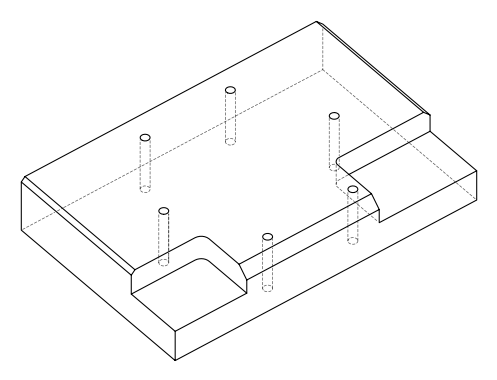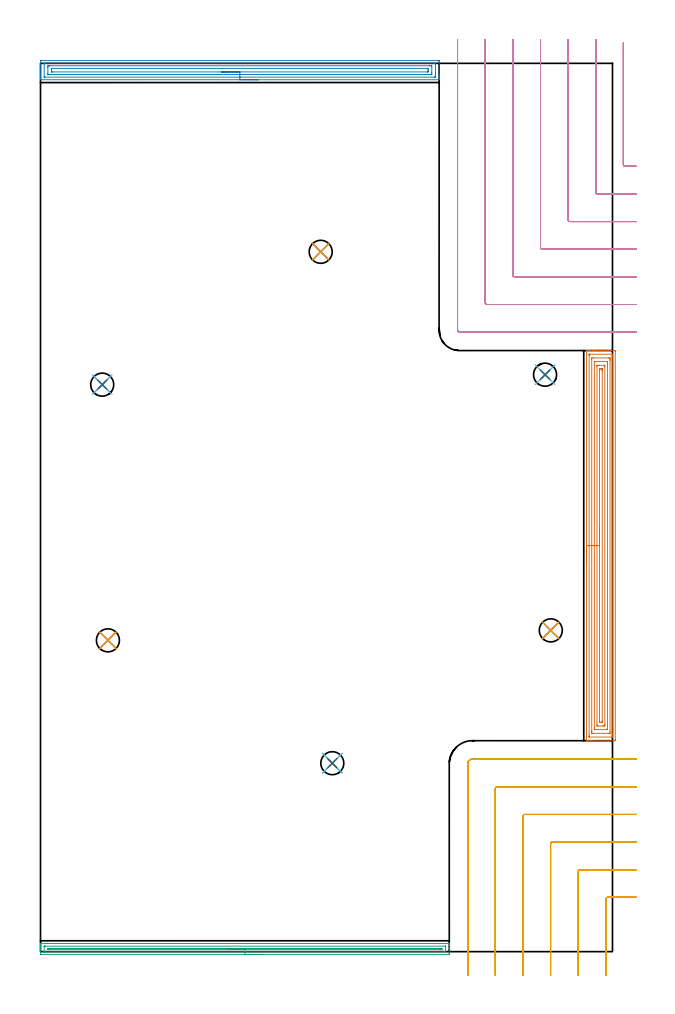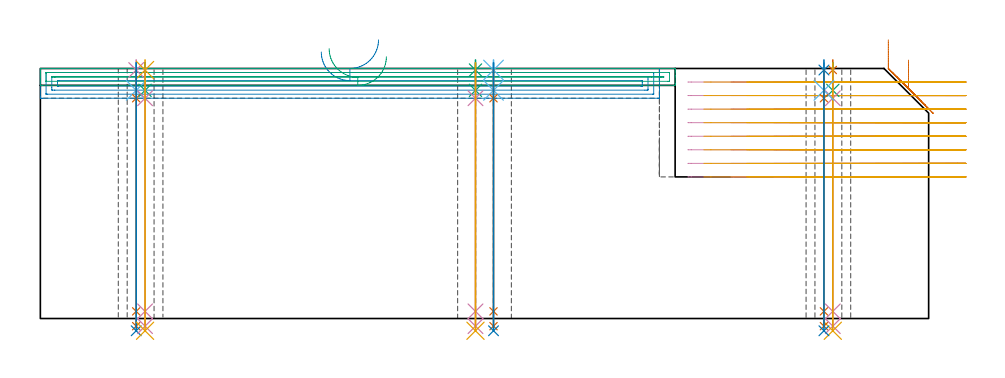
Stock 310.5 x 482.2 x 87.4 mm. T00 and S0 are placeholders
(PLAN: 29 operations, 20 tool changes, 62.7 min)
(1 AREA_MILL | FG_CHAMFER_SURFACE | UGT0205_001 | 10.43 min | 27552 mm3)
(2 AREA_MILL_1 | FG_CHAMFER_SURFACE_1 | UGT0205_001 | 7.16 min | 12027 mm3)
(3 AREA_MILL_2 | FG_CHAMFER_SURFACE_2 | UGT0205_001 | 5.48 min | 3923 mm3)
(4 MILL_CORNER_NOTCH_RECTANGULAR | CORNER_NOTCH_RECTANGULAR | UGT0201_094 | Follow Part, ap 5, ae 75% | 20.23 min | 553836 mm3)
(5 MILL_CORNER_NOTCH_RECTANGULAR_1 | CORNER_NOTCH_RECTANGULAR_1 | UGT0201_094 | Follow Part, ap 5, ae 75% | 14.17 min | 382288 mm3)
(6 SPOT_DRILL | STEP1HOLE | NXT0321_9005460120000 | 0.03 min | 8 mm3)
(7 SPOT_DRILL_1 | STEP1HOLE_1 | NXT0321_9005460120000 | 0.03 min | 7 mm3)
(8 SPOT_DRILL_2 | STEP1HOLE_2 | NXT0321_9005460120000 | 0.03 min | 37 mm3)
(9 SPOT_DRILL_3 | STEP1HOLE_3 | NXT0321_9005460120000 | 0.03 min | 28 mm3)
(10 SPOT_DRILL_4 | STEP1HOLE_4 | NXT0321_9005460120000 | 0.03 min | 14 mm3)
(11 SPOT_DRILL_5 | STEP1HOLE_5 | NXT0321_9005460120000 | 0.03 min | 9 mm3)
(12 DRILL_BLIND_HOLE_INTO_CENTER | STEP1HOLE | NXT0301_022 | 0.04 min | 115 mm3)
(13 GUN_DRILL_THROUGH_HOLE | STEP1HOLE | UGT0307_001 | 0.42 min | 1592 mm3)
(14 SPADE_DRILL_TO_ENLARGE_THROUGH_HOLE | STEP1HOLE | UGT0306_003 | 0.38 min | 8968 mm3)
(15 DRILL_BLIND_HOLE_INTO_CENTER_1 | STEP1HOLE_1 | NXT0301_022 | 0.04 min | 119 mm3)
(16 GUN_DRILL_THROUGH_HOLE_1 | STEP1HOLE_1 | UGT0307_001 | 0.42 min | 1563 mm3)
(17 SPADE_DRILL_TO_ENLARGE_THROUGH_HOLE_1 | STEP1HOLE_1 | UGT0306_003 | 0.38 min | 9006 mm3)
(18 DRILL_BLIND_HOLE_INTO_CENTER_2 | STEP1HOLE_2 | NXT0301_022 | 0.04 min | 121 mm3)
(19 GUN_DRILL_THROUGH_HOLE_2 | STEP1HOLE_2 | UGT0307_001 | 0.42 min | 1559 mm3)
(20 SPADE_DRILL_TO_ENLARGE_THROUGH_HOLE_2 | STEP1HOLE_2 | UGT0306_003 | 0.38 min | 8983 mm3)
(21 DRILL_BLIND_HOLE_INTO_CENTER_3 | STEP1HOLE_3 | NXT0301_022 | 0.04 min | 134 mm3)
(22 GUN_DRILL_THROUGH_HOLE_3 | STEP1HOLE_3 | UGT0307_001 | 0.42 min | 1549 mm3)
(23 SPADE_DRILL_TO_ENLARGE_THROUGH_HOLE_3 | STEP1HOLE_3 | UGT0306_003 | 0.38 min | 8992 mm3)
(24 DRILL_BLIND_HOLE_INTO_CENTER_4 | STEP1HOLE_4 | NXT0301_022 | 0.04 min | 135 mm3)
(25 GUN_DRILL_THROUGH_HOLE_4 | STEP1HOLE_4 | UGT0307_001 | 0.42 min | 1547 mm3)
(26 SPADE_DRILL_TO_ENLARGE_THROUGH_HOLE_4 | STEP1HOLE_4 | UGT0306_003 | 0.38 min | 8989 mm3)
(27 DRILL_BLIND_HOLE_INTO_CENTER_5 | STEP1HOLE_5 | NXT0301_022 | 0.04 min | 141 mm3)
(28 GUN_DRILL_THROUGH_HOLE_5 | STEP1HOLE_5 | UGT0307_001 | 0.42 min | 1539 mm3)
(29 SPADE_DRILL_TO_ENLARGE_THROUGH_HOLE_5 | STEP1HOLE_5 | UGT0306_003 | 0.38 min | 8991 mm3)
(TOOL UGT0205_001 | Chamfer Mill 20 x 3 x 45 deg. | D20 FL50 Z2)
(TOOL UGT0201_094 | End mill 20 mm | D20 FL38 Z4)
(TOOL NXT0321_9005460120000 | NC Spot Drill, 142deg, 12mm, Carbide, Uncoated | D12 PA142 FL30 Z2)
(TOOL NXT0301_022 | Carbide Drill 5.1mm [860.1-0510-015A1-MM 2214] | D5.1 PA140 FL28 Z2)
(TOOL UGT0307_001 | Gun Drill 5 mm | D5 PA130 FL24 Z1)
(TOOL UGT0306_003 | Spade Drill 12.5mm | D12.5 PA132 FL10 Z2)
(OP 1 AREA_MILL)
G17 G21 G94 G90
T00 M6
G54
G17 G0 G90 X296.4 Y210.4 S1061 M3
G43 Z97.4 H0
G94 G1 Y210.438 Z96.528 F250.
Y210.552 Z95.663
Y210.741 Z94.812
Y211.003 Z93.98
Y211.337 Z93.174
Y211.74 Z92.4
Y212.209 Z91.664
Y212.74 Z90.972
Y213.329 Z90.329
Y213.972 Z89.739
Y214.664 Z89.208
Y215.4 Z88.74
Y216.174 Z88.337
Y216.98 Z88.003
Y217.812 Z87.741
Y218.664 Z87.552
Y219.528 Z87.438
Y220.4 Z87.4
Y326.142
X296.402 Y326.29 Z87.388
X296.525 Y326.297 Z87.267
X296.656 Y326.3 Z87.143
X297.018 Z86.781
X297.637 Z86.158
X299.696 Z84.101
X300.262 Z83.533
X300.854 Z82.941
X311.638 Z72.159
X311.925 Y326.296 Z71.872
X311.992 Y326.29 Z71.805
X311.999 Y326.221 Z71.799
X312. Y325.696 Z71.8
Y115.104
X311.994 Y114.575 Z71.804
X311.992 Y114.51 Z71.806
X311.921 Y114.5 Z71.876
X300.262 Z83.533
X298.821 Z84.975
X297.637 Z86.158
X296.656 Z87.143
X296.527 Y114.501 Z87.265
X296.461 Y114.505 Z87.33
X296.402 Y114.51 Z87.388
X296.4 Y114.658 Z87.4
Y220.4
X297.814 Z85.986
Y323.731
X297.815 Y323.911 Z85.985
X297.82 Y324.266 Z85.98
X297.821 Y324.282 Z85.979
X297.836 Y324.29 Z85.964
X297.903 Y324.295 Z85.897
X298.004 Y324.298 Z85.796
X298.131 Y324.3 Z85.669
X298.512 Z85.288
X310.383 Y324.299 Z73.417
X310.531 Y324.296 Z73.269
X310.558 Y324.292 Z73.242
X310.579 Y324.287 Z73.221
X310.58 Y324.254 Z73.22
X310.584 Y324.094 Z73.216
X310.585 Y323.911 Z73.215
X310.586 Y323.2 Z73.214
Y117.069
X310.585 Y116.889 Z73.215
X310.58 Y116.534 Z73.22
X310.579 Y116.518 Z73.221
X310.564 Y116.51 Z73.236
X310.497 Y116.505 Z73.303
X310.396 Y116.502 Z73.404
X310.269 Y116.5 Z73.531
X309.888 Z73.912
X298.017 Y116.501 Z85.783
X297.869 Y116.505 Z85.931
X297.842 Y116.508 Z85.958
X297.821 Y116.513 Z85.979
X297.82 Y116.546 Z85.98
X297.816 Y116.706 Z85.984
X297.815 Y116.889 Z85.985
X297.814 Y117.6 Z85.986
Y220.4
X299.228 Z84.572
X299.229 Y321.396 Z84.571
X299.234 Y322.127 Z84.566
X299.235 Y322.281 Z84.565
X299.387 Y322.29 Z84.413
X300.093 Y322.299 Z83.707
X308.138 Y322.3 Z75.662
X308.846 Y322.297 Z74.954
X309.013 Y322.29 Z74.787
X309.165 Y322.279 Z74.635
X309.168 Y322.127 Z74.632
X309.17 Y321.967 Z74.63
X309.171 Y321.234 Z74.629
X309.172 Y321.073 Z74.628
X309.171 Y119.404 Z74.629
X309.166 Y118.673 Z74.634
X309.165 Y118.519 Z74.635
X309.013 Y118.51 Z74.787
X308.307 Y118.501 Z75.493
X300.262 Y118.5 Z83.538
X299.554 Y118.503 Z84.246
X299.387 Y118.51 Z84.413
X299.235 Y118.521 Z84.565
X299.232 Y118.673 Z84.568
X299.23 Y118.834 Z84.57
X299.229 Y119.566 Z84.571
X299.228 Y119.727 Z84.572
Y220.4
X300.643 Z83.157
Y319.954
X300.645 Y320.122 Z83.155
X300.648 Y320.256 Z83.152
X300.65 Y320.29 Z83.15
X300.669 Y320.293 Z83.131
X300.72 Y320.296 Z83.08
X301.137 Y320.3 Z82.663
X301.179 Z82.621
X307.304 Z76.496
X307.674 Y320.29 Z76.126
X307.751 Y320.282 Z76.049
X307.754 Y320.228 Z76.046
X307.755 Y320.171 Z76.045
X307.757 Y319.838 Z76.043
Y319.45
Y120.846
X307.755 Y120.678 Z76.045
X307.752 Y120.544 Z76.048
X307.75 Y120.51 Z76.05
X307.731 Y120.507 Z76.069
X307.68 Y120.504 Z76.12
X307.263 Y120.5 Z76.537
X307.221 Z76.579
X301.095 Y120.501 Z82.705
X300.726 Y120.51 Z83.074
X300.649 Y120.518 Z83.151
X300.646 Y120.572 Z83.154
X300.645 Y120.629 Z83.155
X300.643 Y120.962 Z83.157
Y121.35
Y220.4
X302.057 Z81.743
Y317.665
X302.061 Y318.088 Z81.739
X302.064 Y318.29 Z81.736
X302.268 Y318.297 Z81.532
X302.887 Y318.3 Z80.913
X303.14 Z80.66
X305.766 Y318.299 Z78.034
X306.232 Y318.29 Z77.568
X306.336 Y318.281 Z77.464
X306.343 Y317.665 Z77.457
Y123.135
X306.339 Y122.712 Z77.461
X306.336 Y122.51 Z77.464
X306.132 Y122.503 Z77.668
X305.513 Y122.501 Z78.287
X305.26 Y122.5 Z78.54
X302.634 Y122.501 Z81.166
X302.168 Y122.51 Z81.632
X302.064 Y122.519 Z81.736
X302.057 Y123.135 Z81.743
Y220.4
X303.471 Z80.329
Y315.285
X303.472 Y315.88 Z80.328
X303.475 Y316.174 Z80.325
X303.478 Y316.274 Z80.322
X303.484 Y316.291 Z80.316
X303.506 Y316.294 Z80.294
X303.557 Y316.297 Z80.243
X303.762 Y316.299 Z80.038
X304.226 Y316.3 Z79.574
X304.638 Y316.299 Z79.162
X304.775 Y316.297 Z79.025
X304.884 Y316.293 Z78.916
X304.914 Y316.291 Z78.886
X304.922 Y316.26 Z78.878
X304.924 Y316.177 Z78.876
X304.927 Y315.88 Z78.873
X304.929 Y315.584 Z78.871
Y314.988
Y125.515
X304.928 Y124.92 Z78.872
X304.925 Y124.626 Z78.875
X304.922 Y124.526 Z78.878
X304.916 Y124.509 Z78.884
X304.894 Y124.506 Z78.906
X304.843 Y124.503 Z78.957
X304.638 Y124.501 Z79.162
X304.174 Y124.5 Z79.626
X303.762 Y124.501 Z80.038
X303.625 Y124.503 Z80.175
X303.516 Y124.507 Z80.284
X303.486 Y124.51 Z80.314
X303.478 Y124.54 Z80.322
X303.476 Y124.623 Z80.324
X303.473 Y124.92 Z80.327
X303.471 Y125.217 Z80.329
Y125.812
Y220.4
Y221.272 Z80.367
Y222.137 Z80.481
Y222.988 Z80.67
Y223.82 Z80.932
Y224.626 Z81.266
Y225.4 Z81.669
Y226.136 Z82.137
Y226.828 Z82.669
Y227.471 Z83.258
Y228.06 Z83.901
Y228.592 Z84.593
Y229.06 Z85.329
Y229.463 Z86.103
Y229.797 Z86.909
Y230.059 Z87.741
Y230.248 Z88.592
Y230.362 Z89.457
Y230.4 Z90.329
G0 Z97.4
M5
M2
(OP 2 AREA_MILL_1)
G17 G21 G94 G90
T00 M6
G54
G17 G0 G90 X118.2 Y473.3 S1061 M3
G43 Z97.4 H0
G94 G1 X118.162 Z96.528 F250.
X118.048 Z95.663
X117.859 Z94.812
X117.597 Z93.98
X117.263 Z93.174
X116.86 Z92.4
X116.392 Z91.664
X115.86 Z90.972
X115.271 Z90.329
X114.628 Z89.74
X113.936 Z89.208
X113.2 Z88.74
X112.426 Z88.337
X111.62 Z88.003
X110.788 Z87.741
X109.937 Z87.552
X109.072 Z87.438
X108.2 Z87.4
X0.165
X0.01 Y473.302 Z87.388
X0.002 Y473.438 Z87.254
X0. Y473.58 Z87.119
Y473.91 Z86.789
Y474.556 Z86.138
Y475.756 Z84.941
Y476.309 Z84.385
Y483.043 Z77.654
X0.003 Y483.32 Z77.377
X0.01 Y483.693 Z77.005
X0.227 Y483.697 Z77.001
X0.611 Y483.7 Z77.
X215.789 Y483.699 Z77.001
X216.173 Y483.697 Z77.002
X216.39 Y483.692 Z77.005
X216.395 Y483.32 Z77.377
X216.4 Y482.72 Z77.977
Y476.309 Z84.385
Y475.756 Z84.941
Y475.433 Z85.263
Y474.88 Z85.816
Y474.556 Z86.138
Y473.91 Z86.789
Y473.58 Z87.119
X216.398 Y473.438 Z87.254
X216.39 Y473.302 Z87.388
X216.235 Y473.3 Z87.4
X108.2
Y474.714 Z85.986
X2.397
X2.235 Y474.715 Z85.985
X2.048 Y474.719 Z85.981
X2.01 Y474.721 Z85.979
X2.005 Y474.748 Z85.952
X2.002 Y474.777 Z85.923
X2. Y474.946 Z85.754
X2.001 Y482.087 Z78.613
X2.004 Y482.19 Z78.51
X2.01 Y482.259 Z78.441
X2.016 Y482.28 Z78.42
X2.032 Y482.281 Z78.419
X2.397 Y482.285 Z78.415
X2.558 Y482.286 Z78.414
X214.003 Z78.415
X214.165 Y482.285
X214.352 Y482.28 Z78.42
X214.39 Y482.279 Z78.421
X214.395 Y482.252 Z78.448
X214.398 Y482.223 Z78.477
X214.4 Y482.054 Z78.646
X214.399 Y474.914 Z85.786
X214.396 Y474.81 Z85.89
X214.39 Y474.742 Z85.958
X214.384 Y474.72 Z85.98
X214.368 Y474.719 Z85.981
X214.003 Y474.715 Z85.985
X213.842 Y474.714 Z85.986
X108.2
Y476.128 Z84.572
X5.075
X4.366 Y476.129 Z84.571
X4.182 Y476.132 Z84.568
X4.01 Y476.137 Z84.563
X4.004 Y476.309 Z84.391
X4.001 Y476.488 Z84.212
X4. Y479.994 Z80.706
X4.004 Y480.691 Z80.009
X4.007 Y480.863 Z79.837
X4.182 Y480.866 Z79.834
X4.892 Y480.871 Z79.829
X5.075 Y480.872 Z79.828
X211.325
X212.034 Y480.871 Z79.829
X212.218 Y480.868 Z79.832
X212.39 Y480.863 Z79.837
X212.396 Y480.691 Z80.009
X212.399 Y480.512 Z80.188
X212.4 Y477.007 Z83.693
X212.395 Y476.309 Z84.391
X212.393 Y476.137 Z84.563
X212.218 Y476.134 Z84.566
X211.508 Y476.129 Z84.571
X211.325 Y476.128 Z84.572
X108.2
Y477.543 Z83.157
X6.497
X6.135 Y477.544 Z83.156
X6.07 Y477.546 Z83.154
X6.01 Y477.551 Z83.149
X6.006 Y477.642 Z83.058
X6. Y478.031 Z82.669
Y478.907 Z81.793
X6.001 Y478.938 Z81.762
X6.01 Y479.36 Z81.34
X6.024 Y479.451 Z81.249
X6.156 Y479.454 Z81.246
X6.333 Y479.457 Z81.243
X209.903
X210.265 Y479.456 Z81.244
X210.33 Y479.453 Z81.247
X210.39 Y479.449 Z81.251
X210.394 Y479.358 Z81.342
X210.4 Y478.97 Z81.73
Y478.093 Z82.607
X210.399 Y478.062 Z82.638
X210.39 Y477.64 Z83.06
X210.376 Y477.549 Z83.151
X210.244 Y477.546 Z83.154
X210.067 Y477.543 Z83.157
X108.2
X107.328 Z83.195
X106.464 Z83.309
X105.612 Z83.498
X104.78 Z83.76
X103.974 Z84.094
X103.2 Z84.497
X102.464 Z84.966
X101.772 Z85.497
X101.129 Z86.086
X100.54 Z86.729
X100.009 Z87.422
X99.54 Z88.157
X99.137 Z88.931
X98.803 Z89.737
X98.541 Z90.569
X98.352 Z91.421
X98.238 Z92.286
X98.2 Z93.157
G0 Z97.4
M5
M2
(OP 3 AREA_MILL_2)
G17 G21 G94 G90
T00 M6
G54
G17 G0 G90 X120.95 Y-1.5 S1061 M3
G43 Z97.4 H0
Z91.5
G94 G1 X120.912 Z90.628 F250.
X120.798 Z89.764
X120.609 Z88.912
X120.347 Z88.08
X120.013 Z87.274
X119.61 Z86.5
X119.142 Z85.764
X118.61 Z85.072
X118.021 Z84.429
X117.378 Z83.84
X116.686 Z83.308
X115.95 Z82.84
X115.176 Z82.437
X114.37 Z82.103
X113.538 Z81.841
X112.687 Z81.652
X111.822 Z81.538
X110.95 Z81.5
X0.618
X0.282 Y-1.498
X0.01 Y-1.493 Z81.504
X0. Y-1.169 Z81.828
Y1.45 Z84.444
Y1.987 Z84.984
Y2.323 Z85.319
Y2.86 Z85.856
Y3.196 Z86.19
Y3.867 Z86.866
Y4.145 Z87.145
X0.002 Y4.274 Z87.266
X0.01 Y4.405 Z87.395
X0.168 Y4.4 Z87.4
X221.728
X221.89 Y4.397 Z87.388
X221.898 Y4.274 Z87.266
X221.9 Y4.145 Z87.145
Y3.867 Z86.866
Y3.196 Z86.19
Y1.987 Z84.984
Y1.45 Z84.444
Y-0.9 Z82.096
X221.897 Y-1.169 Z81.828
X221.89 Y-1.493 Z81.504
X221.619 Y-1.498 Z81.5
X221.282 Y-1.5
X110.95
Y-0.086 Z82.914
X2.19 Y-0.085 Z82.915
X2.053 Y-0.084 Z82.916
X2.02 Y-0.082 Z82.918
X2.011 Y-0.079 Z82.921
X2.007 Y-0.072 Z82.928
X2.003 Y-0.042 Z82.958
X2. Y0.1 Z83.1
X2.001 Y2.718 Z85.718
X2.003 Y2.851 Z85.851
X2.009 Y2.955 Z85.955
X2.012 Y2.98 Z85.98
X2.025 Y2.981 Z85.981
X2.066 Y2.983 Z85.983
X2.405 Y2.985 Z85.985
X2.62 Y2.986 Z85.986
X219.71 Y2.985 Z85.985
X219.847 Y2.984 Z85.984
X219.88 Y2.982 Z85.982
X219.889 Y2.979 Z85.979
X219.893 Y2.972 Z85.972
X219.897 Y2.942 Z85.942
X219.9 Y2.8 Z85.8
Y0.182 Z83.182
X219.897 Y0.049 Z83.049
X219.891 Y-0.056 Z82.944
X219.888 Y-0.08 Z82.92
X219.875 Y-0.081 Z82.919
X219.834 Y-0.083 Z82.917
X219.495 Y-0.085 Z82.915
X219.28 Y-0.086 Z82.914
X110.95
Y1.328 Z84.328
X5.085
X4.315 Y1.33 Z84.33
X4.192 Y1.332 Z84.332
X4.069 Y1.335 Z84.335
X4.009 Y1.343 Z84.343
X4.006 Y1.388 Z84.388
X4.004 Y1.45 Z84.45
X4.008 Y1.543 Z84.543
X4.01 Y1.562 Z84.562
X4.028 Y1.565 Z84.565
X4.07 Y1.569 Z84.569
X4.192 Y1.57 Z84.57
X4.961 Y1.571 Z84.571
X8.271
X216.815
X217.585 Y1.57 Z84.57
X217.708 Y1.568 Z84.568
X217.831 Y1.564 Z84.564
X217.891 Y1.557 Z84.557
X217.894 Y1.512 Z84.512
X217.896 Y1.45 Z84.45
X217.892 Y1.357 Z84.357
X217.89 Y1.338 Z84.338
X217.872 Y1.335 Z84.335
X217.83 Y1.331 Z84.331
X217.708 Y1.33 Z84.33
X216.939 Y1.328 Z84.328
X213.627
X110.95
X110.078 Z84.367
X109.214 Z84.48
X108.362 Z84.669
X107.53 Z84.932
X106.724 Z85.265
X105.95 Z85.668
X105.214 Z86.137
X104.522 Z86.668
X103.879 Z87.257
X103.29 Z87.901
X102.759 Z88.593
X102.29 Z89.328
X101.887 Z90.102
X101.553 Z90.908
X101.291 Z91.74
X101.102 Z92.592
X100.988 Z93.457
X100.95 Z94.328
G0 Z97.4
M5
M2
(OP 4 MILL_CORNER_NOTCH_RECTANGULAR)
G17 G21 G94 G90
T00 M6
G54
G17 G0 G90 X316.4 Y493.274 S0 M3
G43 Z97.4 H0
Z82.662
G94 G1 Y490.274 F250.
Y427.293 F500.
G3 X317.393 Y426.3 R1.
G1 X320.5
X323.5 F250.
G0 Z97.4
X301.4 Y495.2
Z82.662
G1 Y492.2
Y412.293 F500.
G3 X302.393 Y411.3 R1.
G1 X320.5
X323.5 F250.
G0 Z97.4
X286.4 Y495.2
Z82.662
G1 Y492.2
Y397.294 F500.
G3 X287.394 Y396.3 R1.
G1 X320.5
X323.5 F250.
G0 Z97.4
X271.4 Y495.2
Z82.662
G1 Y492.2
Y382.294 F500.
G3 X272.394 Y381.3 R1.
G1 X320.5
X323.5 F250.
G0 Z97.4
X256.4 Y495.2
Z82.662
G1 Y492.2
Y367.294 F500.
G3 X257.394 Y366.3 R1.
G1 X320.5
X323.5 F250.
G0 Z97.4
X241.4 Y495.2
Z82.662
G1 Y492.2
Y352.295 F500.
G3 X242.395 Y351.3 R1.
G1 X320.5
X323.5 F250.
G0 Z97.4
X226.4 Y495.2
Z82.662
G1 Y492.2
Y337.4 F500.
G3 X227.5 Y336.3 R1.1
G1 X320.5
X323.5 F250.
G0 Z97.4
X316.4 Y493.274
Z77.925
G1 Y490.274
Y427.293 F500.
G3 X317.393 Y426.3 R1.
G1 X320.5
X323.5 F250.
G0 Z97.4
X301.4 Y495.2
Z77.925
G1 Y492.2
Y412.293 F500.
G3 X302.393 Y411.3 R1.
G1 X320.5
X323.5 F250.
G0 Z97.4
X286.4 Y495.2
Z77.925
G1 Y492.2
Y397.294 F500.
G3 X287.394 Y396.3 R1.
G1 X320.5
X323.5 F250.
G0 Z97.4
X271.4 Y495.2
Z77.925
G1 Y492.2
Y382.294 F500.
G3 X272.394 Y381.3 R1.
G1 X320.5
X323.5 F250.
G0 Z97.4
X256.4 Y495.2
Z77.925
G1 Y492.2
Y367.294 F500.
G3 X257.394 Y366.3 R1.
G1 X320.5
X323.5 F250.
G0 Z97.4
X241.4 Y495.2
Z77.925
G1 Y492.2
Y352.295 F500.
G3 X242.395 Y351.3 R1.
G1 X320.5
X323.5 F250.
G0 Z97.4
X226.4 Y495.2
Z77.925
G1 Y492.2
Y337.4 F500.
G3 X227.5 Y336.3 R1.1
G1 X320.5
X323.5 F250.
G0 Z97.4
X316.4 Y493.274
Z73.187
G1 Y490.274
Y427.293 F500.
G3 X317.393 Y426.3 R1.
G1 X320.5
X323.5 F250.
G0 Z97.4
X301.4 Y495.2
Z73.187
G1 Y492.2
Y412.293 F500.
G3 X302.393 Y411.3 R1.
G1 X320.5
X323.5 F250.
G0 Z97.4
X286.4 Y495.2
Z73.187
G1 Y492.2
Y397.294 F500.
G3 X287.394 Y396.3 R1.
G1 X320.5
X323.5 F250.
G0 Z97.4
X271.4 Y495.2
Z73.187
G1 Y492.2
Y382.294 F500.
G3 X272.394 Y381.3 R1.
G1 X320.5
X323.5 F250.
G0 Z97.4
X256.4 Y495.2
Z73.187
G1 Y492.2
Y367.294 F500.
G3 X257.394 Y366.3 R1.
G1 X320.5
X323.5 F250.
G0 Z97.4
X241.4 Y495.2
Z73.187
G1 Y492.2
Y352.295 F500.
G3 X242.395 Y351.3 R1.
G1 X320.5
X323.5 F250.
G0 Z97.4
X226.4 Y495.2
Z73.187
G1 Y492.2
Y337.4 F500.
G3 X227.5 Y336.3 R1.1
G1 X320.5
X323.5 F250.
G0 Z97.4
X316.4 Y493.274
Z68.45
G1 Y490.274
Y427.293 F500.
G3 X317.393 Y426.3 R1.
G1 X320.5
X323.5 F250.
G0 Z97.4
X301.4 Y495.2
Z68.45
G1 Y492.2
Y412.293 F500.
G3 X302.393 Y411.3 R1.
G1 X320.5
X323.5 F250.
G0 Z97.4
X286.4 Y495.2
Z68.45
G1 Y492.2
Y397.294 F500.
G3 X287.394 Y396.3 R1.
G1 X320.5
X323.5 F250.
G0 Z97.4
X271.4 Y495.2
Z68.45
G1 Y492.2
Y382.294 F500.
G3 X272.394 Y381.3 R1.
G1 X320.5
X323.5 F250.
G0 Z97.4
X256.4 Y495.2
Z68.45
G1 Y492.2
Y367.294 F500.
G3 X257.394 Y366.3 R1.
G1 X320.5
X323.5 F250.
G0 Z97.4
X241.4 Y495.2
Z68.45
G1 Y492.2
Y352.295 F500.
G3 X242.395 Y351.3 R1.
G1 X320.5
X323.5 F250.
G0 Z97.4
X226.4 Y495.2
Z68.45
G1 Y492.2
Y337.4 F500.
G3 X227.5 Y336.3 R1.1
G1 X320.5
X323.5 F250.
G0 Z97.4
X316.4 Y493.274
Z63.712
G1 Y490.274
Y427.293 F500.
G3 X317.393 Y426.3 R1.
G1 X320.5
X323.5 F250.
G0 Z97.4
X301.4 Y495.2
Z63.712
G1 Y492.2
Y412.293 F500.
G3 X302.393 Y411.3 R1.
G1 X320.5
X323.5 F250.
G0 Z97.4
X286.4 Y495.2
Z63.712
G1 Y492.2
Y397.294 F500.
G3 X287.394 Y396.3 R1.
G1 X320.5
X323.5 F250.
G0 Z97.4
X271.4 Y495.2
Z63.712
G1 Y492.2
Y382.294 F500.
G3 X272.394 Y381.3 R1.
G1 X320.5
X323.5 F250.
G0 Z97.4
X256.4 Y495.2
Z63.712
G1 Y492.2
Y367.294 F500.
G3 X257.394 Y366.3 R1.
G1 X320.5
X323.5 F250.
G0 Z97.4
X241.4 Y495.2
Z63.712
G1 Y492.2
Y352.295 F500.
G3 X242.395 Y351.3 R1.
G1 X320.5
X323.5 F250.
G0 Z97.4
X226.4 Y495.2
Z63.712
G1 Y492.2
Y337.4 F500.
G3 X227.5 Y336.3 R1.1
G1 X320.5
X323.5 F250.
G0 Z97.4
X316.4 Y493.274
Z58.975
G1 Y490.274
Y427.293 F500.
G3 X317.393 Y426.3 R1.
G1 X320.5
X323.5 F250.
G0 Z97.4
X301.4 Y495.2
Z58.975
G1 Y492.2
Y412.293 F500.
G3 X302.393 Y411.3 R1.
G1 X320.5
X323.5 F250.
G0 Z97.4
X286.4 Y495.2
Z58.975
G1 Y492.2
Y397.294 F500.
G3 X287.394 Y396.3 R1.
G1 X320.5
X323.5 F250.
G0 Z97.4
X271.4 Y495.2
Z58.975
G1 Y492.2
Y382.294 F500.
G3 X272.394 Y381.3 R1.
G1 X320.5
X323.5 F250.
G0 Z97.4
X256.4 Y495.2
Z58.975
G1 Y492.2
Y367.294 F500.
G3 X257.394 Y366.3 R1.
G1 X320.5
X323.5 F250.
G0 Z97.4
X241.4 Y495.2
Z58.975
G1 Y492.2
Y352.295 F500.
G3 X242.395 Y351.3 R1.
G1 X320.5
X323.5 F250.
G0 Z97.4
X226.4 Y495.2
Z58.975
G1 Y492.2
Y337.4 F500.
G3 X227.5 Y336.3 R1.1
G1 X320.5
X323.5 F250.
G0 Z97.4
X316.4 Y493.274
Z54.237
G1 Y490.274
Y427.293 F500.
G3 X317.393 Y426.3 R1.
G1 X320.5
X323.5 F250.
G0 Z97.4
X301.4 Y495.2
Z54.237
G1 Y492.2
Y412.293 F500.
G3 X302.393 Y411.3 R1.
G1 X320.5
X323.5 F250.
G0 Z97.4
X286.4 Y495.2
Z54.237
G1 Y492.2
Y397.294 F500.
G3 X287.394 Y396.3 R1.
G1 X320.5
X323.5 F250.
G0 Z97.4
X271.4 Y495.2
Z54.237
G1 Y492.2
Y382.294 F500.
G3 X272.394 Y381.3 R1.
G1 X320.5
X323.5 F250.
G0 Z97.4
X256.4 Y495.2
Z54.237
G1 Y492.2
Y367.294 F500.
G3 X257.394 Y366.3 R1.
G1 X320.5
X323.5 F250.
G0 Z97.4
X241.4 Y495.2
Z54.237
G1 Y492.2
Y352.295 F500.
G3 X242.395 Y351.3 R1.
G1 X320.5
X323.5 F250.
G0 Z97.4
X226.4 Y495.2
Z54.237
G1 Y492.2
Y337.4 F500.
G3 X227.5 Y336.3 R1.1
G1 X320.5
X323.5 F250.
G0 Z97.4
X316.4 Y493.274
Z49.5
G1 Y490.274
Y427.293 F500.
G3 X317.393 Y426.3 R1.
G1 X320.5
X323.5 F250.
G0 Z97.4
X301.4 Y495.2
Z49.5
G1 Y492.2
Y412.293 F500.
G3 X302.393 Y411.3 R1.
G1 X320.5
X323.5 F250.
G0 Z97.4
X286.4 Y495.2
Z49.5
G1 Y492.2
Y397.294 F500.
G3 X287.394 Y396.3 R1.
G1 X320.5
X323.5 F250.
G0 Z97.4
X271.4 Y495.2
Z49.5
G1 Y492.2
Y382.294 F500.
G3 X272.394 Y381.3 R1.
G1 X320.5
X323.5 F250.
G0 Z97.4
X256.4 Y495.2
Z49.5
G1 Y492.2
Y367.294 F500.
G3 X257.394 Y366.3 R1.
G1 X320.5
X323.5 F250.
G0 Z97.4
X241.4 Y495.2
Z49.5
G1 Y492.2
Y352.295 F500.
G3 X242.395 Y351.3 R1.
G1 X320.5
X323.5 F250.
G0 Z97.4
X226.4 Y495.2
Z49.5
G1 Y492.2
Y337.4 F500.
G3 X227.5 Y336.3 R1.1
G1 X320.5
X323.5 F250.
G0 Z97.4
M5
M2
(OP 5 MILL_CORNER_NOTCH_RECTANGULAR_1)
G17 G21 G94 G90
T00 M6
G54
G17 G0 G90 X323.5 Y29.5 S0 M3
G43 Z97.4 H0
Z82.662
G94 G1 X320.5 F250.
X307.893 F500.
G3 X306.9 Y28.507 R1.
G1 Y-10.
Y-13. F250.
G0 Z97.4
X323.5 Y44.5
Z82.662
G1 X320.5
X292.894 F500.
G3 X291.9 Y43.506 R1.
G1 Y-10.
Y-13. F250.
G0 Z97.4
X323.5 Y59.5
Z82.662
G1 X320.5
X277.894 F500.
G3 X276.9 Y58.506 R1.
G1 Y-10.
Y-13. F250.
G0 Z97.4
X323.5 Y74.5
Z82.662
G1 X320.5
X262.895 F500.
G3 X261.9 Y73.505 R1.
G1 Y-10.
Y-13. F250.
G0 Z97.4
X323.5 Y89.5
Z82.662
G1 X320.5
X247.895 F500.
G3 X246.9 Y88.505 R1.
G1 Y-10.
Y-13. F250.
G0 Z97.4
X323.5 Y104.5
Z82.662
G1 X320.5
X234.4 F500.
G3 X231.9 Y102. R2.5
G1 Y-10.
Y-13. F250.
G0 Z97.4
X323.5 Y29.5
Z77.925
G1 X320.5
X307.893 F500.
G3 X306.9 Y28.507 R1.
G1 Y-10.
Y-13. F250.
G0 Z97.4
X323.5 Y44.5
Z77.925
G1 X320.5
X292.894 F500.
G3 X291.9 Y43.506 R1.
G1 Y-10.
Y-13. F250.
G0 Z97.4
X323.5 Y59.5
Z77.925
G1 X320.5
X277.894 F500.
G3 X276.9 Y58.506 R1.
G1 Y-10.
Y-13. F250.
G0 Z97.4
X323.5 Y74.5
Z77.925
G1 X320.5
X262.895 F500.
G3 X261.9 Y73.505 R1.
G1 Y-10.
Y-13. F250.
G0 Z97.4
X323.5 Y89.5
Z77.925
G1 X320.5
X247.895 F500.
G3 X246.9 Y88.505 R1.
G1 Y-10.
Y-13. F250.
G0 Z97.4
X323.5 Y104.5
Z77.925
G1 X320.5
X234.4 F500.
G3 X231.9 Y102. R2.5
G1 Y-10.
Y-13. F250.
G0 Z97.4
X323.5 Y29.5
Z73.187
G1 X320.5
X307.893 F500.
G3 X306.9 Y28.507 R1.
G1 Y-10.
Y-13. F250.
G0 Z97.4
X323.5 Y44.5
Z73.187
G1 X320.5
X292.894 F500.
G3 X291.9 Y43.506 R1.
G1 Y-10.
Y-13. F250.
G0 Z97.4
X323.5 Y59.5
Z73.187
G1 X320.5
X277.894 F500.
G3 X276.9 Y58.506 R1.
G1 Y-10.
Y-13. F250.
G0 Z97.4
X323.5 Y74.5
Z73.187
G1 X320.5
X262.895 F500.
G3 X261.9 Y73.505 R1.
G1 Y-10.
Y-13. F250.
G0 Z97.4
X323.5 Y89.5
Z73.187
G1 X320.5
X247.895 F500.
G3 X246.9 Y88.505 R1.
G1 Y-10.
Y-13. F250.
G0 Z97.4
X323.5 Y104.5
Z73.187
G1 X320.5
X234.4 F500.
G3 X231.9 Y102. R2.5
G1 Y-10.
Y-13. F250.
G0 Z97.4
X323.5 Y29.5
Z68.45
G1 X320.5
X307.893 F500.
G3 X306.9 Y28.507 R1.
G1 Y-10.
Y-13. F250.
G0 Z97.4
X323.5 Y44.5
Z68.45
G1 X320.5
X292.894 F500.
G3 X291.9 Y43.506 R1.
G1 Y-10.
Y-13. F250.
G0 Z97.4
X323.5 Y59.5
Z68.45
G1 X320.5
X277.894 F500.
G3 X276.9 Y58.506 R1.
G1 Y-10.
Y-13. F250.
G0 Z97.4
X323.5 Y74.5
Z68.45
G1 X320.5
X262.895 F500.
G3 X261.9 Y73.505 R1.
G1 Y-10.
Y-13. F250.
G0 Z97.4
X323.5 Y89.5
Z68.45
G1 X320.5
X247.895 F500.
G3 X246.9 Y88.505 R1.
G1 Y-10.
Y-13. F250.
G0 Z97.4
X323.5 Y104.5
Z68.45
G1 X320.5
X234.4 F500.
G3 X231.9 Y102. R2.5
G1 Y-10.
Y-13. F250.
G0 Z97.4
X323.5 Y29.5
Z63.712
G1 X320.5
X307.893 F500.
G3 X306.9 Y28.507 R1.
G1 Y-10.
Y-13. F250.
G0 Z97.4
X323.5 Y44.5
Z63.712
G1 X320.5
X292.894 F500.
G3 X291.9 Y43.506 R1.
G1 Y-10.
Y-13. F250.
G0 Z97.4
X323.5 Y59.5
Z63.712
G1 X320.5
X277.894 F500.
G3 X276.9 Y58.506 R1.
G1 Y-10.
Y-13. F250.
G0 Z97.4
X323.5 Y74.5
Z63.712
G1 X320.5
X262.895 F500.
G3 X261.9 Y73.505 R1.
G1 Y-10.
Y-13. F250.
G0 Z97.4
X323.5 Y89.5
Z63.712
G1 X320.5
X247.895 F500.
G3 X246.9 Y88.505 R1.
G1 Y-10.
Y-13. F250.
G0 Z97.4
X323.5 Y104.5
Z63.712
G1 X320.5
X234.4 F500.
G3 X231.9 Y102. R2.5
G1 Y-10.
Y-13. F250.
G0 Z97.4
X323.5 Y29.5
Z58.975
G1 X320.5
X307.893 F500.
G3 X306.9 Y28.507 R1.
G1 Y-10.
Y-13. F250.
G0 Z97.4
X323.5 Y44.5
Z58.975
G1 X320.5
X292.894 F500.
G3 X291.9 Y43.506 R1.
G1 Y-10.
Y-13. F250.
G0 Z97.4
X323.5 Y59.5
Z58.975
G1 X320.5
X277.894 F500.
G3 X276.9 Y58.506 R1.
G1 Y-10.
Y-13. F250.
G0 Z97.4
X323.5 Y74.5
Z58.975
G1 X320.5
X262.895 F500.
G3 X261.9 Y73.505 R1.
G1 Y-10.
Y-13. F250.
G0 Z97.4
X323.5 Y89.5
Z58.975
G1 X320.5
X247.895 F500.
G3 X246.9 Y88.505 R1.
G1 Y-10.
Y-13. F250.
G0 Z97.4
X323.5 Y104.5
Z58.975
G1 X320.5
X234.4 F500.
G3 X231.9 Y102. R2.5
G1 Y-10.
Y-13. F250.
G0 Z97.4
X323.5 Y29.5
Z54.237
G1 X320.5
X307.893 F500.
G3 X306.9 Y28.507 R1.
G1 Y-10.
Y-13. F250.
G0 Z97.4
X323.5 Y44.5
Z54.237
G1 X320.5
X292.894 F500.
G3 X291.9 Y43.506 R1.
G1 Y-10.
Y-13. F250.
G0 Z97.4
X323.5 Y59.5
Z54.237
G1 X320.5
X277.894 F500.
G3 X276.9 Y58.506 R1.
G1 Y-10.
Y-13. F250.
G0 Z97.4
X323.5 Y74.5
Z54.237
G1 X320.5
X262.895 F500.
G3 X261.9 Y73.505 R1.
G1 Y-10.
Y-13. F250.
G0 Z97.4
X323.5 Y89.5
Z54.237
G1 X320.5
X247.895 F500.
G3 X246.9 Y88.505 R1.
G1 Y-10.
Y-13. F250.
G0 Z97.4
X323.5 Y104.5
Z54.237
G1 X320.5
X234.4 F500.
G3 X231.9 Y102. R2.5
G1 Y-10.
Y-13. F250.
G0 Z97.4
X323.5 Y29.5
Z49.5
G1 X320.5
X307.893 F500.
G3 X306.9 Y28.507 R1.
G1 Y-10.
Y-13. F250.
G0 Z97.4
X323.5 Y44.5
Z49.5
G1 X320.5
X292.894 F500.
G3 X291.9 Y43.506 R1.
G1 Y-10.
Y-13. F250.
G0 Z97.4
X323.5 Y59.5
Z49.5
G1 X320.5
X277.894 F500.
G3 X276.9 Y58.506 R1.
G1 Y-10.
Y-13. F250.
G0 Z97.4
X323.5 Y74.5
Z49.5
G1 X320.5
X262.895 F500.
G3 X261.9 Y73.505 R1.
G1 Y-10.
Y-13. F250.
G0 Z97.4
X323.5 Y89.5
Z49.5
G1 X320.5
X247.895 F500.
G3 X246.9 Y88.505 R1.
G1 Y-10.
Y-13. F250.
G0 Z97.4
X323.5 Y104.5
Z49.5
G1 X320.5
X234.4 F500.
G3 X231.9 Y102. R2.5
G1 Y-10.
Y-13. F250.
G0 Z97.4
M5
M2
(OP 6 SPOT_DRILL)
G17 G21 G94 G90
T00 M6
G54
G17 G0 G90 X158.4 Y102.3 S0 M3
G43 Z97.4 H0
G94 G81 G98 Z86.858 F250. R90.4
G80
M5
M2
(OP 7 SPOT_DRILL_1)
G17 G21 G94 G90
T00 M6
G54
G17 G0 G90 X277. Y174.4 S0 M3
G43 Z97.4 H0
G94 G81 G98 Z86.858 F250. R90.4
G80
M5
M2
(OP 8 SPOT_DRILL_2)
G17 G21 G94 G90
T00 M6
G54
G17 G0 G90 X273.9 Y313.2 S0 M3
G43 Z97.4 H0
G94 G81 G98 Z86.858 F250. R90.4
G80
M5
M2
(OP 9 SPOT_DRILL_3)
G17 G21 G94 G90
T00 M6
G54
G17 G0 G90 X152.1 Y379.9 S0 M3
G43 Z97.4 H0
G94 G81 G98 Z86.858 F250. R90.4
G80
M5
M2
(OP 10 SPOT_DRILL_4)
G17 G21 G94 G90
T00 M6
G54
G17 G0 G90 X33.5 Y307.8 S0 M3
G43 Z97.4 H0
G94 G81 G98 Z86.858 F250. R90.4
G80
M5
M2
(OP 11 SPOT_DRILL_5)
G17 G21 G94 G90
T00 M6
G54
G17 G0 G90 X36.6 Y169. S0 M3
G43 Z97.4 H0
G94 G81 G98 Z86.858 F250. R90.4
G80
M5
M2
(OP 12 DRILL_BLIND_HOLE_INTO_CENTER)
G17 G21 G94 G90
T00 M6
G54
G17 G0 G90 X158.4 Y102.3 S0 M3
G43 Z97.4 H1
G94 G81 G98 Z79.75 F250. R89.4
G80
M5
M2
(OP 13 GUN_DRILL_THROUGH_HOLE)
G17 G21 G94 G90
T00 M6
G54
G17 G0 G90 X158.4 Y102.3 M8
G43 Z97.4 H0
Z87.275
S716 M3
G94 G1 Z76.994 F125. M26
G4 X.084
Z2.5 F250.
G4 X.084
Z-2.666 F125.
G4 X.084
M5
M9
G0 Z87.275
Z97.4
M2
(OP 14 SPADE_DRILL_TO_ENLARGE_THROUGH_HOLE)
G17 G21 G94 G90
T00 M6
G54
G17 G0 G90 X158.4 Y102.3 S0 M3
G43 Z97.4 H0
G94 G73 G98 Z-4.283 F250. Q11.46 R89.4
G80
M5
M2
(OP 15 DRILL_BLIND_HOLE_INTO_CENTER_1)
G17 G21 G94 G90
T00 M6
G54
G17 G0 G90 X277. Y174.4 S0 M3
G43 Z97.4 H1
G94 G81 G98 Z79.75 F250. R89.4
G80
M5
M2
(OP 16 GUN_DRILL_THROUGH_HOLE_1)
G17 G21 G94 G90
T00 M6
G54
G17 G0 G90 X277. Y174.4 M8
G43 Z97.4 H0
Z87.275
S716 M3
G94 G1 Z76.994 F125. M26
G4 X.084
Z2.5 F250.
G4 X.084
Z-2.666 F125.
G4 X.084
M5
M9
G0 Z87.275
Z97.4
M2
(OP 17 SPADE_DRILL_TO_ENLARGE_THROUGH_HOLE_1)
G17 G21 G94 G90
T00 M6
G54
G17 G0 G90 X277. Y174.4 S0 M3
G43 Z97.4 H0
G94 G73 G98 Z-4.283 F250. Q11.46 R89.4
G80
M5
M2
(OP 18 DRILL_BLIND_HOLE_INTO_CENTER_2)
G17 G21 G94 G90
T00 M6
G54
G17 G0 G90 X273.9 Y313.2 S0 M3
G43 Z97.4 H1
G94 G81 G98 Z79.75 F250. R89.4
G80
M5
M2
(OP 19 GUN_DRILL_THROUGH_HOLE_2)
G17 G21 G94 G90
T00 M6
G54
G17 G0 G90 X273.9 Y313.2 M8
G43 Z97.4 H0
Z87.275
S716 M3
G94 G1 Z76.994 F125. M26
G4 X.084
Z2.5 F250.
G4 X.084
Z-2.666 F125.
G4 X.084
M5
M9
G0 Z87.275
Z97.4
M2
(OP 20 SPADE_DRILL_TO_ENLARGE_THROUGH_HOLE_2)
G17 G21 G94 G90
T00 M6
G54
G17 G0 G90 X273.9 Y313.2 S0 M3
G43 Z97.4 H0
G94 G73 G98 Z-4.283 F250. Q11.46 R89.4
G80
M5
M2
(OP 21 DRILL_BLIND_HOLE_INTO_CENTER_3)
G17 G21 G94 G90
T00 M6
G54
G17 G0 G90 X152.1 Y379.9 S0 M3
G43 Z97.4 H1
G94 G81 G98 Z79.75 F250. R89.4
G80
M5
M2
(OP 22 GUN_DRILL_THROUGH_HOLE_3)
G17 G21 G94 G90
T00 M6
G54
G17 G0 G90 X152.1 Y379.9 M8
G43 Z97.4 H0
Z87.275
S716 M3
G94 G1 Z76.994 F125. M26
G4 X.084
Z2.5 F250.
G4 X.084
Z-2.666 F125.
G4 X.084
M5
M9
G0 Z87.275
Z97.4
M2
(OP 23 SPADE_DRILL_TO_ENLARGE_THROUGH_HOLE_3)
G17 G21 G94 G90
T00 M6
G54
G17 G0 G90 X152.1 Y379.9 S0 M3
G43 Z97.4 H0
G94 G73 G98 Z-4.283 F250. Q11.46 R89.4
G80
M5
M2
(OP 24 DRILL_BLIND_HOLE_INTO_CENTER_4)
G17 G21 G94 G90
T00 M6
G54
G17 G0 G90 X33.5 Y307.8 S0 M3
G43 Z97.4 H1
G94 G81 G98 Z79.75 F250. R89.4
G80
M5
M2
(OP 25 GUN_DRILL_THROUGH_HOLE_4)
G17 G21 G94 G90
T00 M6
G54
G17 G0 G90 X33.5 Y307.8 M8
G43 Z97.4 H0
Z87.275
S716 M3
G94 G1 Z76.994 F125. M26
G4 X.084
Z2.5 F250.
G4 X.084
Z-2.666 F125.
G4 X.084
M5
M9
G0 Z87.275
Z97.4
M2
(OP 26 SPADE_DRILL_TO_ENLARGE_THROUGH_HOLE_4)
G17 G21 G94 G90
T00 M6
G54
G17 G0 G90 X33.5 Y307.8 S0 M3
G43 Z97.4 H0
G94 G73 G98 Z-4.283 F250. Q11.46 R89.4
G80
M5
M2
(OP 27 DRILL_BLIND_HOLE_INTO_CENTER_5)
G17 G21 G94 G90
T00 M6
G54
G17 G0 G90 X36.6 Y169. S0 M3
G43 Z97.4 H1
G94 G81 G98 Z79.75 F250. R89.4
G80
M5
M2
(OP 28 GUN_DRILL_THROUGH_HOLE_5)
G17 G21 G94 G90
T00 M6
G54
G17 G0 G90 X36.6 Y169. M8
G43 Z97.4 H0
Z87.275
S716 M3
G94 G1 Z76.994 F125. M26
G4 X.084
Z2.5 F250.
G4 X.084
Z-2.666 F125.
G4 X.084
M5
M9
G0 Z87.275
Z97.4
M2
(OP 29 SPADE_DRILL_TO_ENLARGE_THROUGH_HOLE_5)
G17 G21 G94 G90
T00 M6
G54
G17 G0 G90 X36.6 Y169. S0 M3
G43 Z97.4 H0
G94 G73 G98 Z-4.283 F250. Q11.46 R89.4
G80
M5
M2
